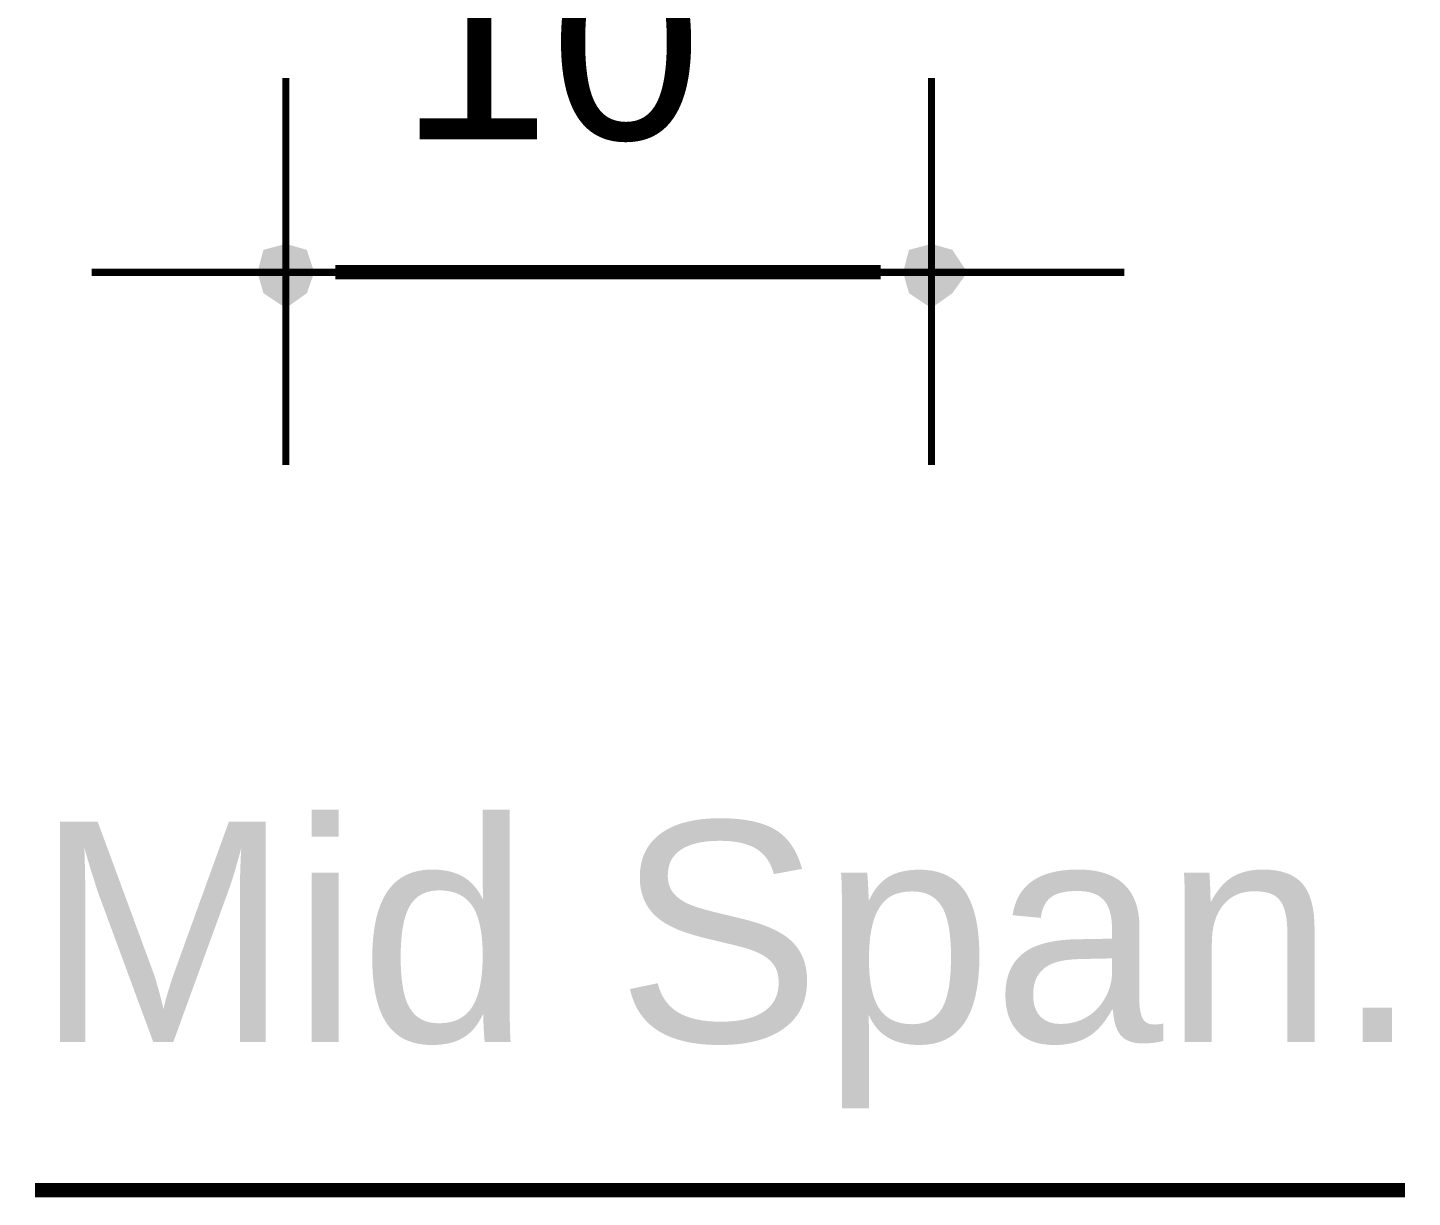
# Model space of a CAD drawing. Header units: millimetres. Extents: x 5 to 350, y 3 to 213.
# Drawn here: x 250.62 to 266.96, y 153.25 to 167.05 of the extents above; entities that cross this region are included whole.
import ezdxf

# ---------------------------------------------------------------- set-up
doc = ezdxf.new("R2010")
doc.units = ezdxf.units.MM
for name, color, linetype in [('H', 251, 'Continuous'), ('P', 255, 'Continuous'), ('T', 255, 'Continuous')]:
    doc.layers.add(name, color=color, linetype=linetype)
doc.styles.get("Standard").update_dxf_attribs({"font": 'arial.ttf'})

msp = doc.modelspace()

# ---------------------------------------------------------------- hatches: boundary and pattern name
at = {"layer": 'H', "linetype": 'Continuous'}
for points in [[(253.33, 164.165), (253.4, 164.43), (253.665, 164.165), (253.33, 164.165)], [(253.665, 164.165), (253.4, 164.43), (253.665, 164.5), (253.665, 164.165)], [(253.665, 164.165), (253.665, 164.5), (253.912, 164.43), (253.665, 164.165)], [(253.665, 164.165), (253.912, 164.43), (254, 164.165), (253.665, 164.165)], [(260.95, 164.165), (261.02, 164.43), (261.285, 164.165), (260.95, 164.165)], [(261.285, 164.165), (261.02, 164.43), (261.285, 164.5), (261.285, 164.165)], [(261.285, 164.165), (261.285, 164.5), (261.532, 164.43), (261.285, 164.165)], [(261.285, 164.165), (261.532, 164.43), (261.708, 164.165), (261.285, 164.165)], [(253.4, 163.918), (253.33, 164.165), (253.665, 164.165), (253.4, 163.918)], [(253.665, 163.742), (253.4, 163.918), (253.665, 164.165), (253.665, 163.742)], [(253.665, 163.742), (253.665, 164.165), (253.912, 163.918), (253.665, 163.742)], [(253.912, 163.918), (253.665, 164.165), (254, 164.165), (253.912, 163.918)], [(261.02, 163.918), (260.95, 164.165), (261.285, 164.165), (261.02, 163.918)], [(261.285, 163.742), (261.02, 163.918), (261.285, 164.165), (261.285, 163.742)], [(261.285, 163.742), (261.285, 164.165), (261.532, 163.918), (261.285, 163.742)], [(261.532, 163.918), (261.285, 164.165), (261.708, 164.165), (261.532, 163.918)]]:
    msp.add_hatch(color=256, dxfattribs=at).paths.add_polyline_path(points)

# ---------------------------------------------------------------- linework, layer by layer
at = {"layer": 'P'}
for points, const_width in [([(253.665, 161.89), (253.665, 166.458)], 0.085), ([(261.285, 166.458), (261.285, 161.89)], 0.085), ([(254.247, 164.165), (260.685, 164.165)], 0.169), ([(255.94, 164.165), (251.372, 164.165)], 0.085), ([(258.992, 164.165), (263.56, 164.165)], 0.085), ([(250.702, 153.335), (266.876, 153.335)], 0.169)]:
    msp.add_lwpolyline(points, dxfattribs=dict(at, const_width=const_width))

# ---------------------------------------------------------------- texts
at = {"layer": 'T', "attachment_point": 7}
for s, insert, char_height in [('{\\fArial|b0|i0|c0|p18;10"}', (255, 165.7), 2.3), ('{\\fArial|b0|i0|c0|p18;Mid Span.}', (250.7, 154.3), 2.6)]:
    msp.add_mtext(s, dxfattribs=dict(at, insert=insert, char_height=char_height))

doc.saveas('drawing.dxf')
